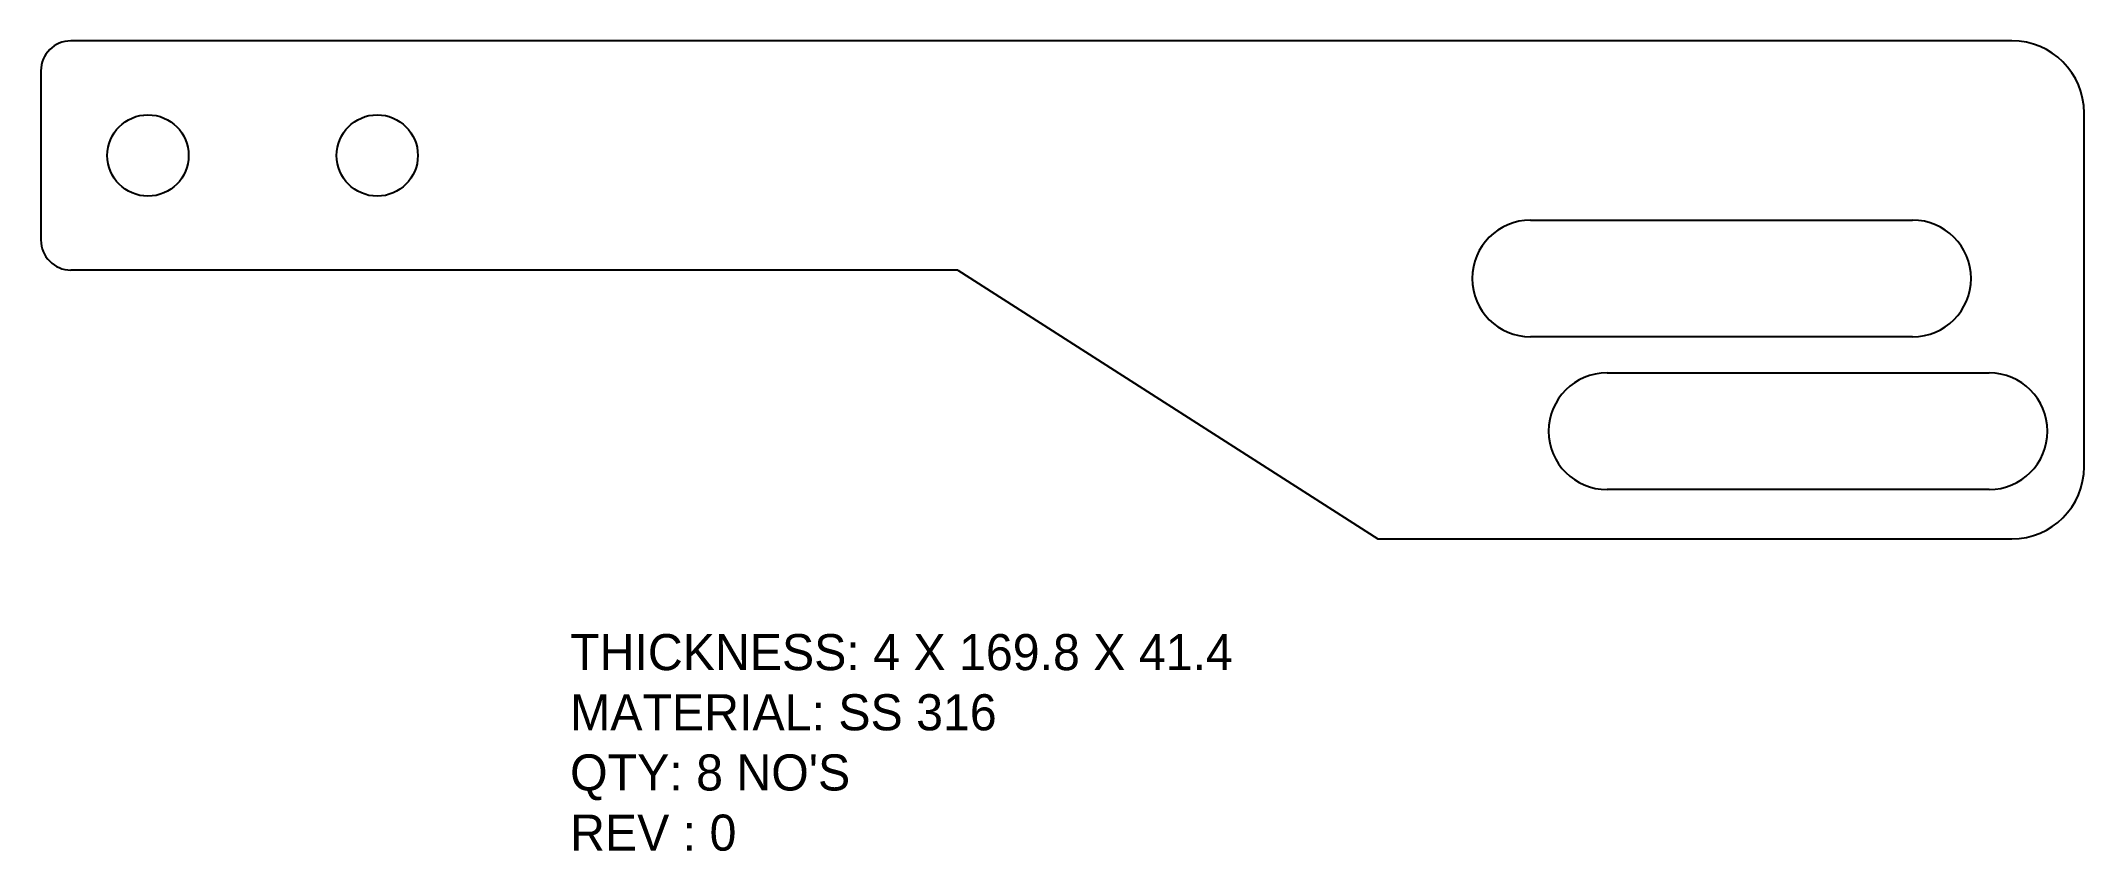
# Model space of a CAD drawing. Header units: inches. Extents: x 2262 to 2432, y 106 to 173.
import ezdxf

# ---------------------------------------------------------------- set-up
doc = ezdxf.new("R2010")
doc.units = ezdxf.units.IN
doc.header["$MEASUREMENT"] = 0
doc.layers.add('LaserCutting', color=3, linetype='Continuous')

msp = doc.modelspace()

# ---------------------------------------------------------------- linework, layer by layer
at = {"layer": 'LaserCutting'}
for p, q in [((2425.93, 173.39), (2264.63, 173.39)), ((2262.13, 170.89), (2262.13, 156.84)), ((2431.93, 137.99), (2431.93, 167.39)), ((2385.93, 158.49), (2417.68, 158.49)), ((2338.33, 154.34), (2264.63, 154.34)), ((2338.33, 154.34), (2373.23, 131.99)), ((2417.68, 148.79), (2385.93, 148.79)), ((2392.28, 145.79), (2424.03, 145.79)), ((2424.03, 136.09), (2392.28, 136.09)), ((2373.23, 131.99), (2425.93, 131.99))]:
    msp.add_line(p, q, dxfattribs=at)
for centre in [(2271.03, 163.86), (2290.08, 163.86)]:
    msp.add_circle(centre, 3.38, dxfattribs=at)
for centre, radius, start, end in [((2264.63, 170.89), 2.5, 90, 180), ((2425.93, 167.39), 6, 0, 90), ((2385.93, 153.64), 4.85, 90, 270), ((2417.68, 153.64), 4.85, 270, 90), ((2264.63, 156.84), 2.5, 180, 270), ((2392.28, 140.94), 4.85, 90, 270), ((2424.03, 140.94), 4.85, 270, 90), ((2425.93, 137.99), 6, 270, 0)]:
    msp.add_arc(centre, radius, start, end, dxfattribs=at)

# ---------------------------------------------------------------- texts
at = {"layer": 'LaserCutting', "insert": (2306.11, 124.08), "char_height": 3, "width": 75.3535, "attachment_point": 1}
msp.add_mtext("{\\fCentury Gothic|b0|i0|c0|p18;THICKNESS: 4 X 169.8 X 41.4\\PMATERIAL: SS 316\\PQTY: 8 NO'S\\PREV : 0}", dxfattribs=at)

doc.saveas('drawing.dxf')
